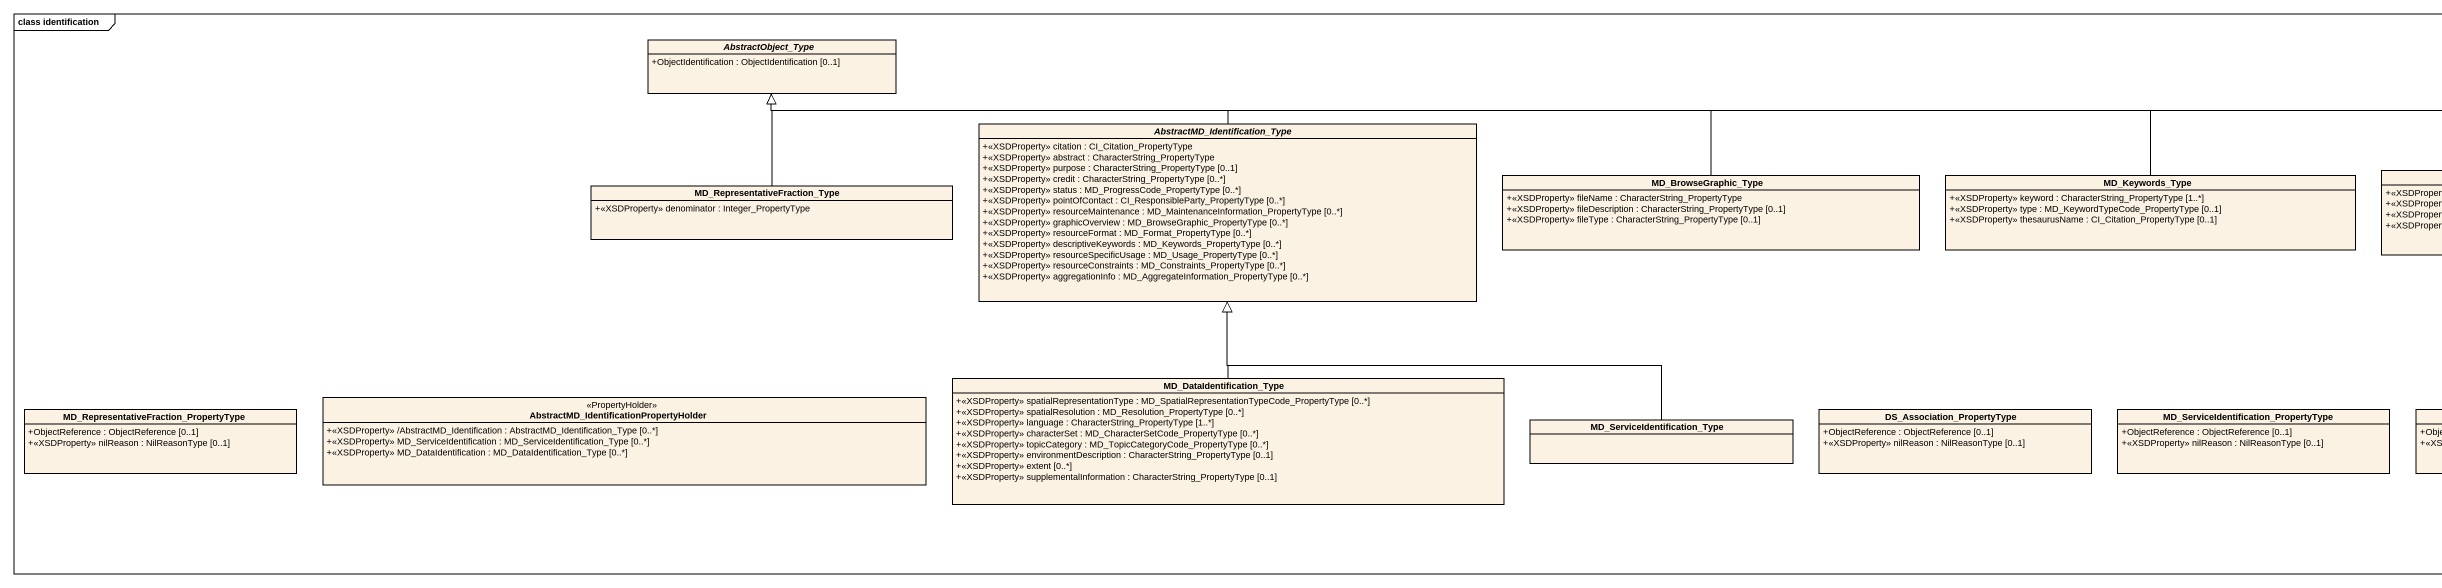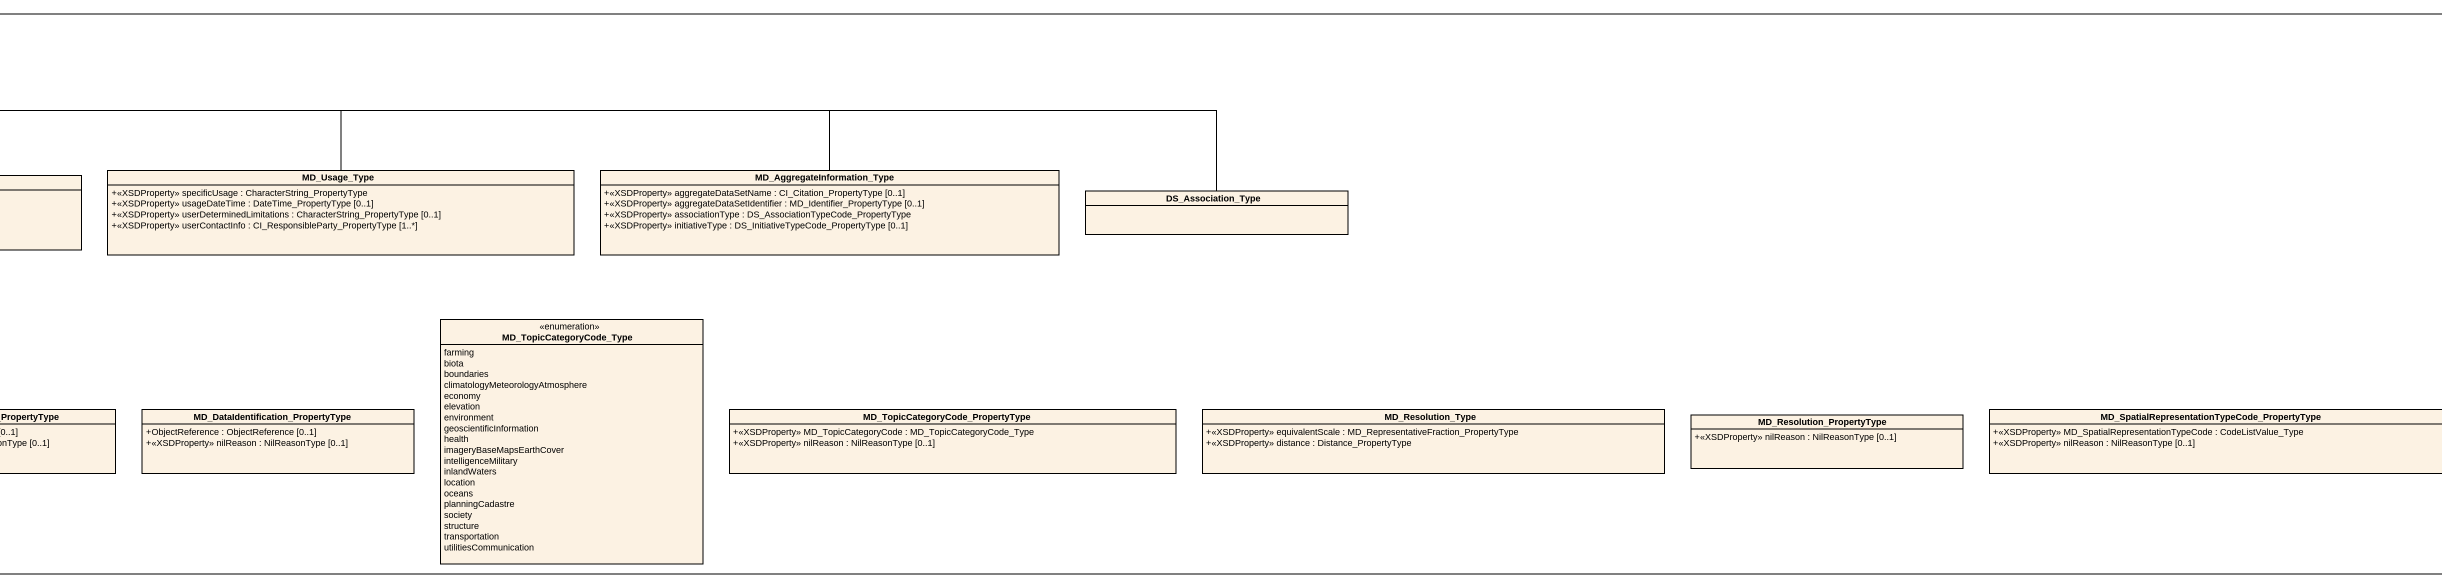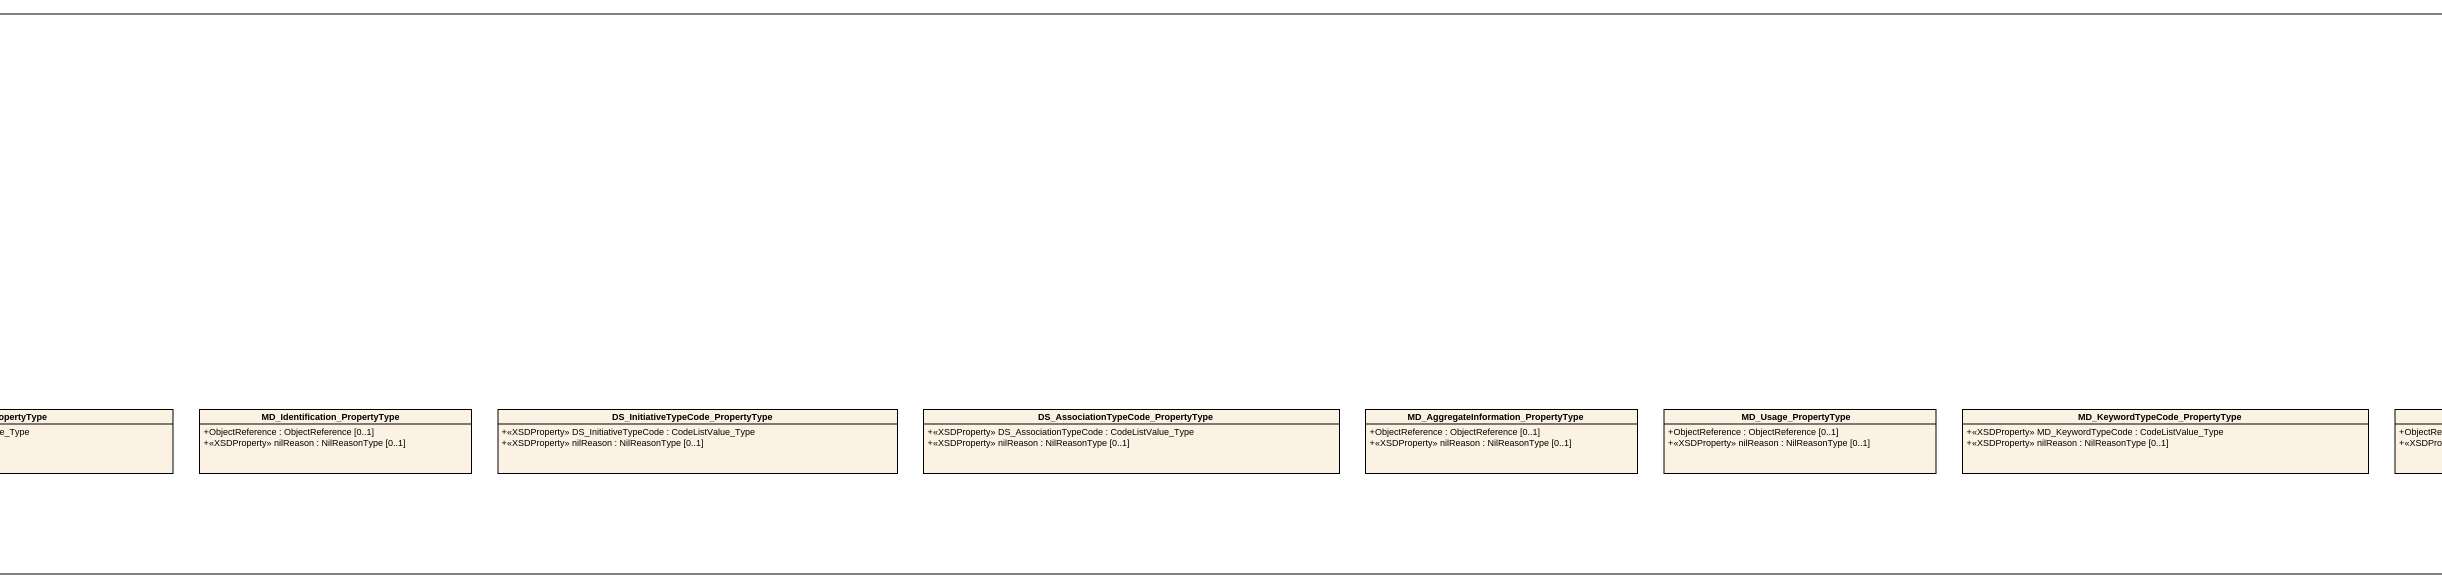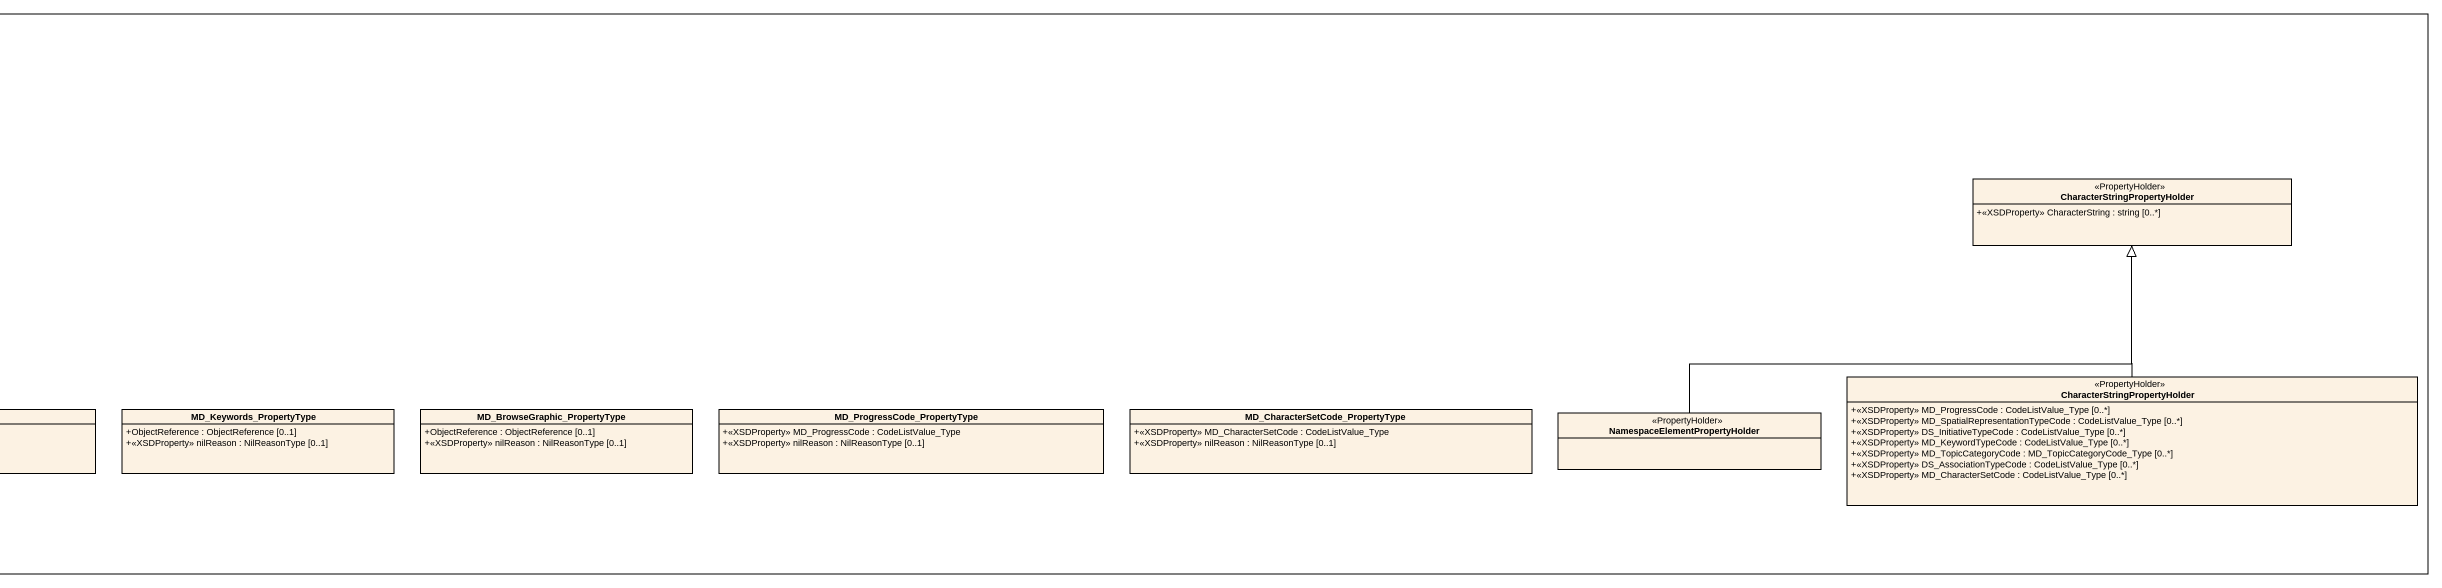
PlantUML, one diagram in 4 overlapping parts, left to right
@startuml
mainframe class identification
hide circle
hide empty members
skinparam classAttributeIconSize 0
abstract class AbstractObject_Type {
  +ObjectIdentification : ObjectIdentification [0..1]
}
abstract class "AbstractMD_Identification_Type" as AbstractMD_Identification {
  +<<XSDProperty>> citation : CI_Citation_PropertyType
  +<<XSDProperty>> abstract : CharacterString_PropertyType
  +<<XSDProperty>> purpose : CharacterString_PropertyType [0..1]
  +<<XSDProperty>> credit : CharacterString_PropertyType [0..*]
  +<<XSDProperty>> status : MD_ProgressCode_PropertyType [0..*]
  +<<XSDProperty>> pointOfContact : CI_ResponsibleParty_PropertyType [0..*]
  +<<XSDProperty>> resourceMaintenance : MD_MaintenanceInformation_PropertyType [0..*]
  +<<XSDProperty>> graphicOverview : MD_BrowseGraphic_PropertyType [0..*]
  +<<XSDProperty>> resourceFormat : MD_Format_PropertyType [0..*]
  +<<XSDProperty>> descriptiveKeywords : MD_Keywords_PropertyType [0..*]
  +<<XSDProperty>> resourceSpecificUsage : MD_Usage_PropertyType [0..*]
  +<<XSDProperty>> resourceConstraints : MD_Constraints_PropertyType [0..*]
  +<<XSDProperty>> aggregationInfo : MD_AggregateInformation_PropertyType [0..*]
}
class "MD_RepresentativeFraction_Type" as MD_RepresentativeFraction {
  +<<XSDProperty>> denominator : Integer_PropertyType
}
class MD_BrowseGraphic_Type {
  +<<XSDProperty>> fileName : CharacterString_PropertyType
  +<<XSDProperty>> fileDescription : CharacterString_PropertyType [0..1]
  +<<XSDProperty>> fileType : CharacterString_PropertyType [0..1]
}
class MD_Keywords_Type {
  +<<XSDProperty>> keyword : CharacterString_PropertyType [1..*]
  +<<XSDProperty>> type : MD_KeywordTypeCode_PropertyType [0..1]
  +<<XSDProperty>> thesaurusName : CI_Citation_PropertyType [0..1]
}
class MD_Usage_Type {
  +<<XSDProperty>> specificUsage : CharacterString_PropertyType
  +<<XSDProperty>> usageDateTime : DateTime_PropertyType [0..1]
  +<<XSDProperty>> userDeterminedLimitations : CharacterString_PropertyType [0..1]
  +<<XSDProperty>> userContactInfo : CI_ResponsibleParty_PropertyType [1..*]
}
class MD_AggregateInformation_Type {
  +<<XSDProperty>> aggregateDataSetName : CI_Citation_PropertyType [0..1]
  +<<XSDProperty>> aggregateDataSetIdentifier : MD_Identifier_PropertyType [0..1]
  +<<XSDProperty>> associationType : DS_AssociationTypeCode_PropertyType
  +<<XSDProperty>> initiativeType : DS_InitiativeTypeCode_PropertyType [0..1]
}
class DS_Association_Type
class "CharacterStringPropertyHolder" as CharacterStringPropertyHolde <<PropertyHolder>> {
  +<<XSDProperty>> CharacterString : string [0..*]
}
enum MD_TopicCategoryCode_Type {
  farming
  biota
  boundaries
  climatologyMeteorologyAtmosphere
  economy
  elevation
  environment
  geoscientificInformation
  health
  imageryBaseMapsEarthCover
  intelligenceMilitary
  inlandWaters
  location
  oceans
  planningCadastre
  society
  structure
  transportation
  utilitiesCommunication
}
class "AbstractMD_IdentificationPropertyHolder" as AbstractMD <<PropertyHolder>> {
  +<<XSDProperty>> /AbstractMD_Identification : AbstractMD_Identification_Type [0..*]
  +<<XSDProperty>> MD_ServiceIdentification : MD_ServiceIdentification_Type [0..*]
  +<<XSDProperty>> MD_DataIdentification : MD_DataIdentification_Type [0..*]
}
class MD_DataIdentification_Type {
  +<<XSDProperty>> spatialRepresentationType : MD_SpatialRepresentationTypeCode_PropertyType [0..*]
  +<<XSDProperty>> spatialResolution : MD_Resolution_PropertyType [0..*]
  +<<XSDProperty>> language : CharacterString_PropertyType [1..*]
  +<<XSDProperty>> characterSet : MD_CharacterSetCode_PropertyType [0..*]
  +<<XSDProperty>> topicCategory : MD_TopicCategoryCode_PropertyType [0..*]
  +<<XSDProperty>> environmentDescription : CharacterString_PropertyType [0..1]
  +<<XSDProperty>> extent [0..*]
  +<<XSDProperty>> supplementalInformation : CharacterString_PropertyType [0..1]
}
class "CharacterStringPropertyHolder" as CharacterStringPropertyHolde_2 <<PropertyHolder>> {
  +<<XSDProperty>> MD_ProgressCode : CodeListValue_Type [0..*]
  +<<XSDProperty>> MD_SpatialRepresentationTypeCode : CodeListValue_Type [0..*]
  +<<XSDProperty>> DS_InitiativeTypeCode : CodeListValue_Type [0..*]
  +<<XSDProperty>> MD_KeywordTypeCode : CodeListValue_Type [0..*]
  +<<XSDProperty>> MD_TopicCategoryCode : MD_TopicCategoryCode_Type [0..*]
  +<<XSDProperty>> DS_AssociationTypeCode : CodeListValue_Type [0..*]
  +<<XSDProperty>> MD_CharacterSetCode : CodeListValue_Type [0..*]
}
class "MD_RepresentativeFraction_PropertyType" as MD_RepresentativeFraction_2 {
  +ObjectReference : ObjectReference [0..1]
  +<<XSDProperty>> nilReason : NilReasonType [0..1]
}
class "MD_ServiceIdentification_Type" as MD_ServiceIdentification
class DS_Association_PropertyType {
  +ObjectReference : ObjectReference [0..1]
  +<<XSDProperty>> nilReason : NilReasonType [0..1]
}
class "MD_ServiceIdentification_PropertyType" as MD_ServiceIdentification_2 {
  +ObjectReference : ObjectReference [0..1]
  +<<XSDProperty>> nilReason : NilReasonType [0..1]
}
class "MD_DataIdentification_PropertyType" as MD_DataIdentification {
  +ObjectReference : ObjectReference [0..1]
  +<<XSDProperty>> nilReason : NilReasonType [0..1]
}
class "MD_TopicCategoryCode_PropertyType" as MD_TopicCategoryCode {
  +<<XSDProperty>> MD_TopicCategoryCode : MD_TopicCategoryCode_Type
  +<<XSDProperty>> nilReason : NilReasonType [0..1]
}
class MD_Resolution_Type {
  +<<XSDProperty>> equivalentScale : MD_RepresentativeFraction_PropertyType
  +<<XSDProperty>> distance : Distance_PropertyType
}
class MD_Resolution_PropertyType {
  +<<XSDProperty>> nilReason : NilReasonType [0..1]
}
class "MD_SpatialRepresentationTypeCode_PropertyType" as MD_SpatialRepresentationType {
  +<<XSDProperty>> MD_SpatialRepresentationTypeCode : CodeListValue_Type
  +<<XSDProperty>> nilReason : NilReasonType [0..1]
}
class "MD_Identification_PropertyType" as MD_Identification {
  +ObjectReference : ObjectReference [0..1]
  +<<XSDProperty>> nilReason : NilReasonType [0..1]
}
class "DS_InitiativeTypeCode_PropertyType" as DS_InitiativeTypeCode {
  +<<XSDProperty>> DS_InitiativeTypeCode : CodeListValue_Type
  +<<XSDProperty>> nilReason : NilReasonType [0..1]
}
class "DS_AssociationTypeCode_PropertyType" as DS_AssociationTypeCode {
  +<<XSDProperty>> DS_AssociationTypeCode : CodeListValue_Type
  +<<XSDProperty>> nilReason : NilReasonType [0..1]
}
class "MD_AggregateInformation_PropertyType" as MD_AggregateInformation {
  +ObjectReference : ObjectReference [0..1]
  +<<XSDProperty>> nilReason : NilReasonType [0..1]
}
class MD_Usage_PropertyType {
  +ObjectReference : ObjectReference [0..1]
  +<<XSDProperty>> nilReason : NilReasonType [0..1]
}
class "MD_KeywordTypeCode_PropertyType" as MD_KeywordTypeCode {
  +<<XSDProperty>> MD_KeywordTypeCode : CodeListValue_Type
  +<<XSDProperty>> nilReason : NilReasonType [0..1]
}
class MD_Keywords_PropertyType {
  +ObjectReference : ObjectReference [0..1]
  +<<XSDProperty>> nilReason : NilReasonType [0..1]
}
class "MD_BrowseGraphic_PropertyType" as MD_BrowseGraphic {
  +ObjectReference : ObjectReference [0..1]
  +<<XSDProperty>> nilReason : NilReasonType [0..1]
}
class MD_ProgressCode_PropertyType {
  +<<XSDProperty>> MD_ProgressCode : CodeListValue_Type
  +<<XSDProperty>> nilReason : NilReasonType [0..1]
}
class "MD_CharacterSetCode_PropertyType" as MD_CharacterSetCode {
  +<<XSDProperty>> MD_CharacterSetCode : CodeListValue_Type
  +<<XSDProperty>> nilReason : NilReasonType [0..1]
}
class "NamespaceElementPropertyHolder" as NamespaceElementPropertyHold <<PropertyHolder>>
AbstractMD_Identification -left-|> AbstractObject_Type
MD_RepresentativeFraction -up-|> AbstractObject_Type
MD_BrowseGraphic_Type -left-|> AbstractObject_Type
MD_Keywords_Type -left-|> AbstractObject_Type
MD_Usage_Type -left-|> AbstractObject_Type
MD_AggregateInformation_Type -left-|> AbstractObject_Type
DS_Association_Type -left-|> AbstractObject_Type
MD_DataIdentification_Type -up-|> AbstractMD_Identification
CharacterStringPropertyHolde_2 -up-|> CharacterStringPropertyHolde
MD_ServiceIdentification -left-|> AbstractMD_Identification
NamespaceElementPropertyHold -right-|> CharacterStringPropertyHolde
@enduml
